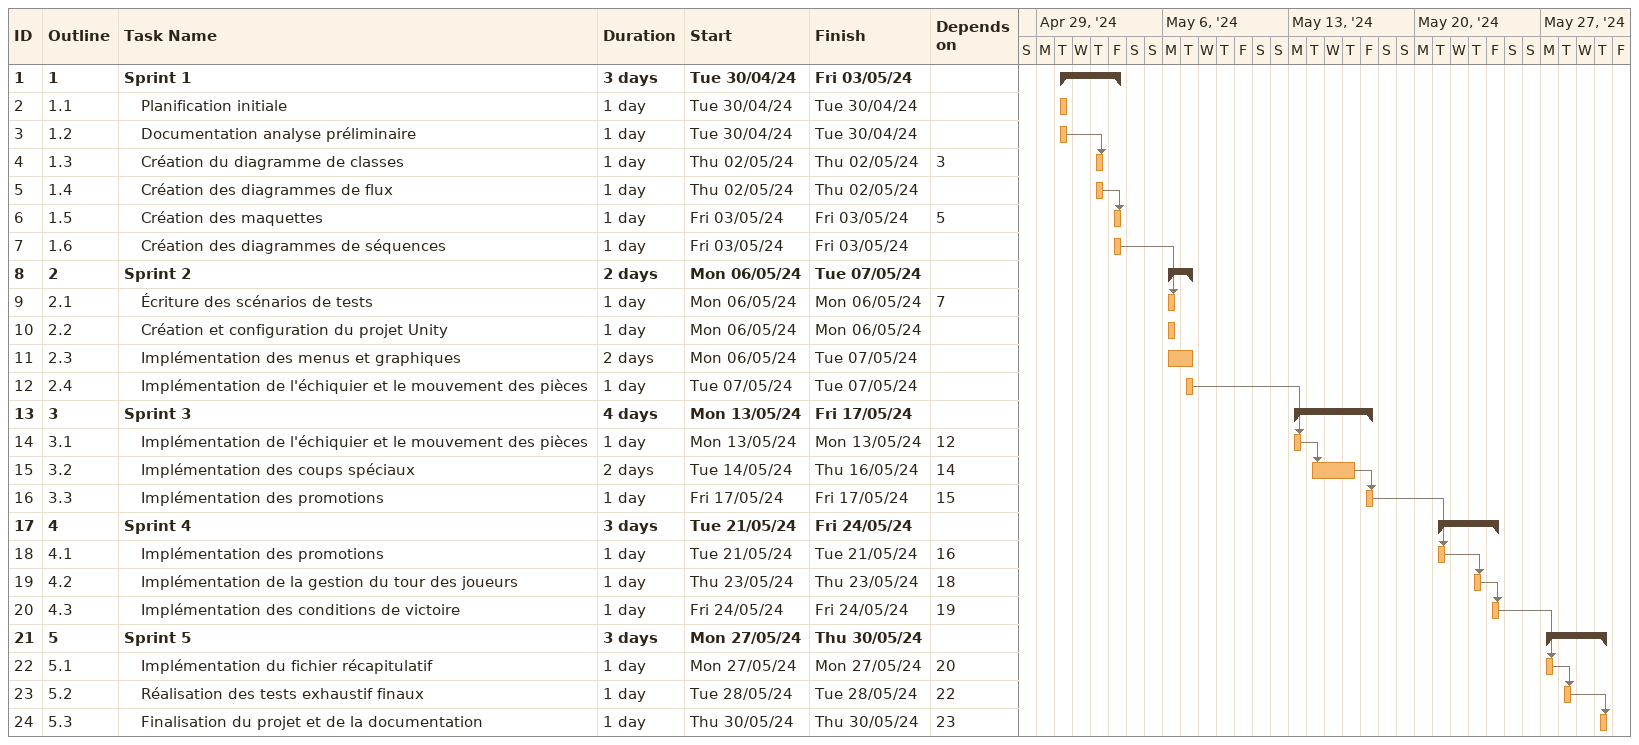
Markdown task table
| ID | WBS | Task | Duration | Start | Finish | Predecessors |
|---|---|---|---|---|---|---|
| 1 | 1 | **Sprint 1** | 3d | 2024-04-30 | 2024-05-03 |  |
| 2 | 1.1 | Planification initiale | 1d | 2024-04-30 | 2024-04-30 |  |
| 3 | 1.2 | Documentation analyse préliminaire | 1d | 2024-04-30 | 2024-04-30 |  |
| 4 | 1.3 | Création du diagramme de classes | 1d | 2024-05-02 | 2024-05-02 | 3 |
| 5 | 1.4 | Création des diagrammes de flux | 1d | 2024-05-02 | 2024-05-02 |  |
| 6 | 1.5 | Création des maquettes | 1d | 2024-05-03 | 2024-05-03 | 5 |
| 7 | 1.6 | Création des diagrammes de séquences | 1d | 2024-05-03 | 2024-05-03 |  |
| 8 | 2 | **Sprint 2** | 2d | 2024-05-06 | 2024-05-07 |  |
| 9 | 2.1 | Écriture des scénarios de tests | 1d | 2024-05-06 | 2024-05-06 | 7 |
| 10 | 2.2 | Création et configuration du projet Unity | 1d | 2024-05-06 | 2024-05-06 |  |
| 11 | 2.3 | Implémentation des menus et graphiques | 2d | 2024-05-06 | 2024-05-07 |  |
| 12 | 2.4 | Implémentation de l'échiquier et le mouvement des pièces | 1d | 2024-05-07 | 2024-05-07 |  |
| 13 | 3 | **Sprint 3** | 4d | 2024-05-13 | 2024-05-17 |  |
| 14 | 3.1 | Implémentation de l'échiquier et le mouvement des pièces | 1d | 2024-05-13 | 2024-05-13 | 12 |
| 15 | 3.2 | Implémentation des coups spéciaux | 2d | 2024-05-14 | 2024-05-16 | 14 |
| 16 | 3.3 | Implémentation des promotions | 1d | 2024-05-17 | 2024-05-17 | 15 |
| 17 | 4 | **Sprint 4** | 3d | 2024-05-21 | 2024-05-24 |  |
| 18 | 4.1 | Implémentation des promotions | 1d | 2024-05-21 | 2024-05-21 | 16 |
| 19 | 4.2 | Implémentation de la gestion du tour des joueurs | 1d | 2024-05-23 | 2024-05-23 | 18 |
| 20 | 4.3 | Implémentation des conditions de victoire | 1d | 2024-05-24 | 2024-05-24 | 19 |
| 21 | 5 | **Sprint 5** | 3d | 2024-05-27 | 2024-05-30 |  |
| 22 | 5.1 | Implémentation du fichier récapitulatif | 1d | 2024-05-27 | 2024-05-27 | 20 |
| 23 | 5.2 | Réalisation des tests exhaustif finaux | 1d | 2024-05-28 | 2024-05-28 | 22 |
| 24 | 5.3 | Finalisation du projet et de la documentation | 1d | 2024-05-30 | 2024-05-30 | 23 |
